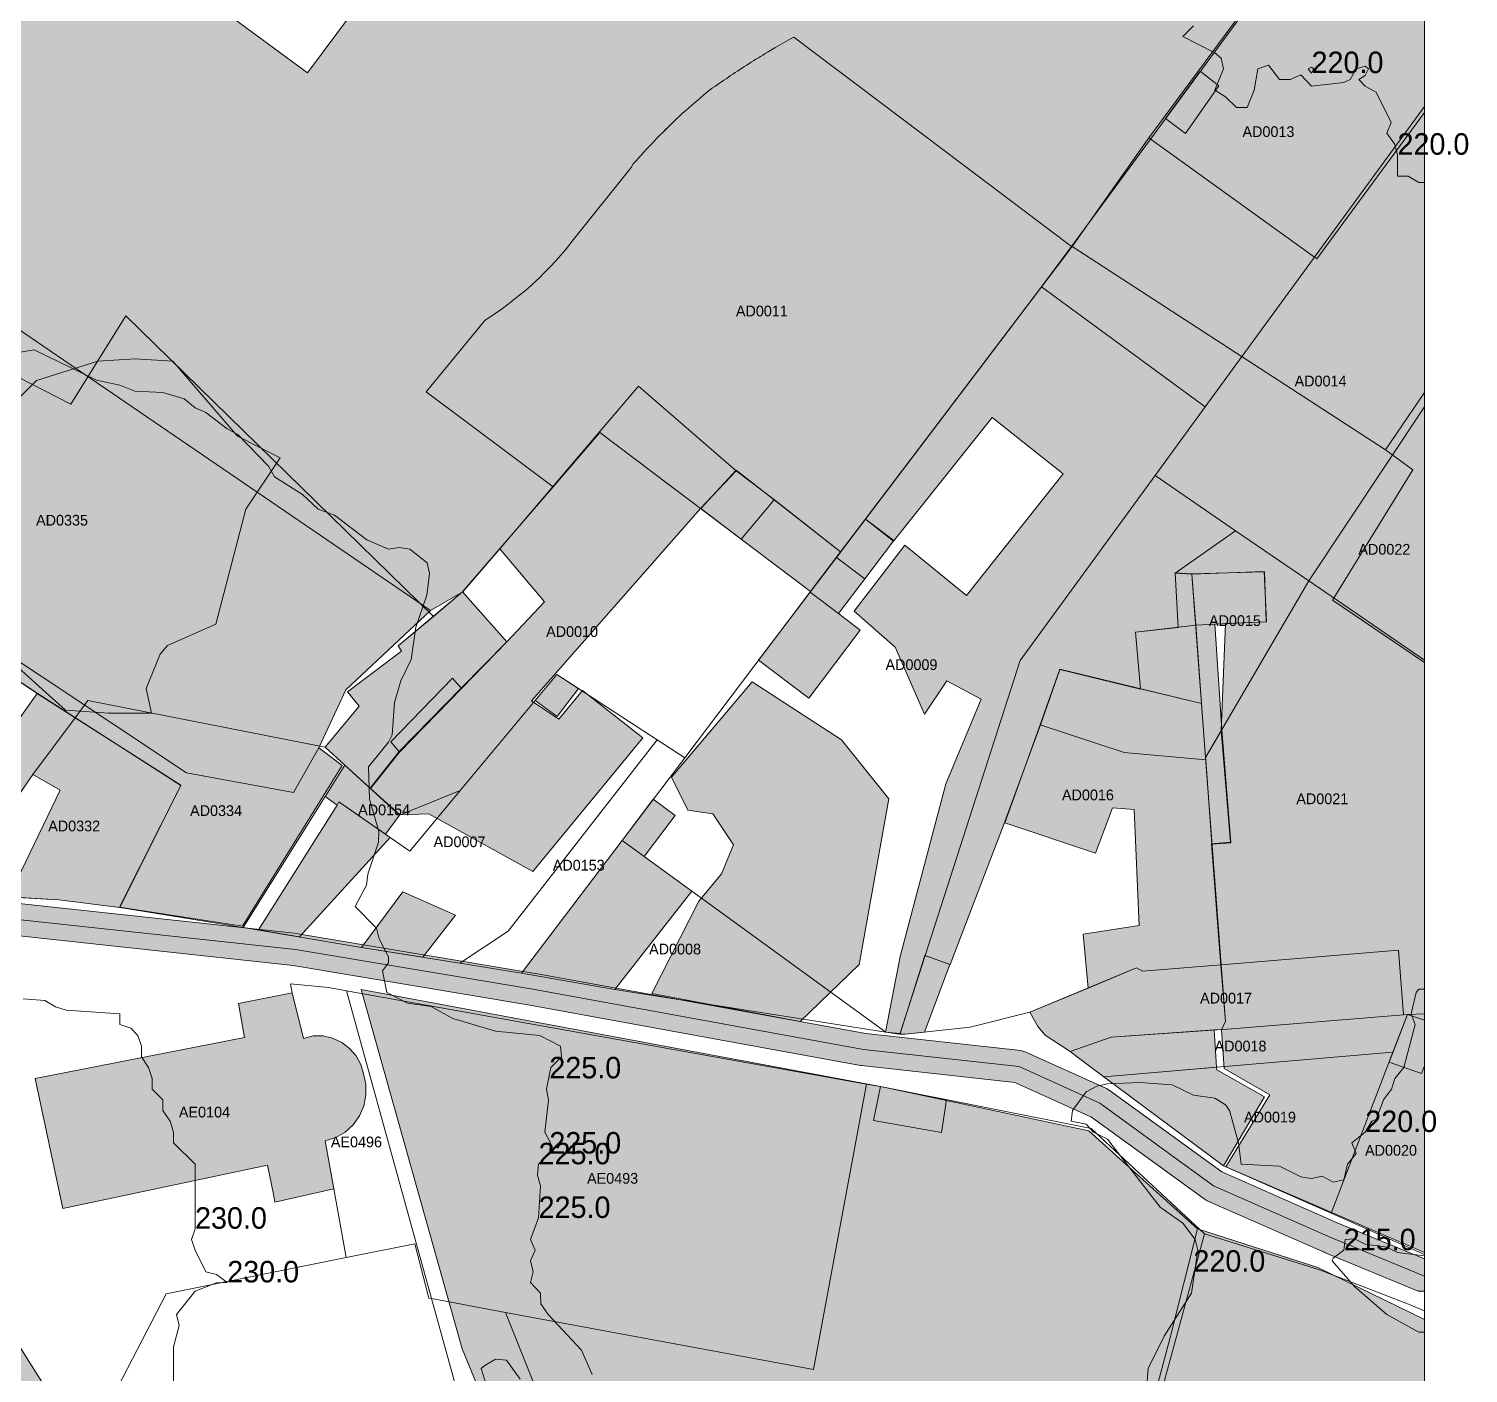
# Model space of a CAD drawing. Header units: metres. Extents: x -2 to 1006, y 0 to 685.
# Drawn here: x 871.6 to 1005.7, y 328 to 453.2 of the extents above; entities that cross this region are included whole.
import ezdxf

# ---------------------------------------------------------------- set-up
doc = ezdxf.new("R2010")
doc.units = ezdxf.units.M
doc.header["$MEASUREMENT"] = 0
for name, color, linetype, lineweight, true_color in [('TPX_BATIMENTS', 7, 'CONTINUOUS', 0, 0x000000), ('TPX_BATIMENTS_POCHAGE', 7, 'CONTINUOUS', 0, 0xf0f0f0), ('TPX_CADASTRES', 7, 'CONTINUOUS', 0, 0x646464), ('TPX_CADASTRES_TEXTE', 7, 'CONTINUOUS', 0, 0x000000), ('TPX_CADRE_PROJET', 7, 'CONTINUOUS', 0, 0x000000), ('TPX_RELIEF_COURBES_NIVEAU', 7, 'CONTINUOUS', 0, 0x969696), ('TPX_RELIEF_COURBES_NIVEAU_TEXTE', 7, 'CONTINUOUS', 0, 0x000000), ('TPX_ROUTES_AXES', 7, 'CONTINUOUS', 0, 0x323232), ('TPX_ROUTES_CONTOURS', 7, 'CONTINUOUS', 0, 0x646464), ('TPX_ROUTES_POCHAGES', 7, 'CONTINUOUS', 0, 0xc8c8c8), ('TPX_VEGETATION_ESPACES_VERTS', 7, 'CONTINUOUS', 0, 0x58ba48), ('TPX_VEGETATION_ESPACES_VERTS_POCHAGES', 7, 'CONTINUOUS', 0, 0x58ba48), ('TPX_VEGETATION_STRATE_ARBORESCENTE', 7, 'CONTINUOUS', 0, 0x008000), ('TPX_VEGETATION_STRATE_ARBORESCENTE_POCHAGES', 7, 'CONTINUOUS', 0, 0x008000)]:
    doc.layers.add(name, color=color, linetype=linetype, lineweight=lineweight, true_color=true_color)

msp = doc.modelspace()

# ---------------------------------------------------------------- hatches: boundary and pattern name
at = {"layer": 'TPX_BATIMENTS_POCHAGE'}
for points in [[(980.72, 449.26), (977.49, 444.87), (979.33, 443.48), (982.43, 447.91), (980.72, 449.26)], [(937.49, 412.13), (934.2, 408.54), (937.97, 405.69), (941.05, 409.37), (937.49, 412.13)], [(941.05, 409.37), (937.97, 405.69), (944.43, 400.82), (947.23, 404.51), (941.05, 409.37)], [(949.56, 407.57), (946.84, 404), (949.47, 402), (952.19, 405.58), (949.56, 407.57)], [(946.84, 404), (944.39, 400.76), (947.02, 398.76), (949.47, 402), (946.84, 404)], [(979.94, 402.45), (978.39, 402.53), (978.67, 397.51), (980.29, 397.69), (979.94, 402.45)], [(986.66, 402.7), (979.94, 402.45), (980.29, 397.69), (982.06, 397.78), (986.89, 397.99), (986.66, 402.7)], [(902.39, 390.13), (899.25, 386.32), (901.06, 384.66), (903.45, 382.48), (906.17, 385.86), (905.34, 386.83), (911.1, 392.74), (911.94, 391.8), (916.14, 396.13), (912.03, 400.8), (906.03, 395.75), (906.33, 395.27), (901.31, 391.48), (902.39, 390.13)], [(944.39, 400.76), (939.58, 394.44), (944.28, 390.89), (949.06, 397.21), (947.02, 398.76), (944.39, 400.76)], [(980.29, 397.69), (974.7, 397.05), (975.14, 391.77), (980.84, 390.39), (980.29, 397.69)], [(982.06, 397.78), (980.29, 397.69), (980.84, 390.39), (981.2, 385.36), (982.71, 387.94), (982.06, 397.78)], [(911.1, 392.74), (905.34, 386.83), (906.17, 385.86), (911.94, 391.8), (911.1, 392.74)], [(920.8, 393.1), (918.78, 390.68), (920.83, 389.18), (922.83, 391.78), (920.8, 393.1)], [(967.63, 393.59), (965.8, 388.41), (973.62, 385.83), (981.22, 385.14), (981.2, 385.36), (980.84, 390.39), (967.63, 393.59)], [(872.41, 391.33), (859.66, 373.43), (864.52, 372.85), (872.01, 383.79), (874.57, 382.31), (869.77, 372.38), (874.44, 372.1), (880.13, 371.41), (885.81, 382.79), (872.41, 391.33)], [(965.8, 388.41), (962.51, 379.28), (970.96, 376.46), (972.56, 380.69), (974.55, 380.52), (975.04, 369.71), (969.82, 368.92), (970.27, 363.9), (974.79, 365.78), (975.35, 365.47), (982.65, 366.06), (981.8, 377.3), (981.22, 385.14), (973.62, 385.83), (965.8, 388.41)], [(982.71, 387.94), (981.2, 385.36), (981.22, 385.14), (981.8, 377.3), (983.56, 377.43), (982.71, 387.94)], [(901.06, 384.66), (899.24, 381.72), (900.35, 380.94), (900.5, 381.25), (904.85, 378.23), (906.17, 380.01), (903.45, 382.48), (901.06, 384.66)], [(900.35, 380.94), (893.03, 369.31), (896.84, 368.66), (905.29, 377.93), (904.85, 378.23), (900.5, 381.25), (900.35, 380.94)], [(929.79, 381.49), (926.89, 377.64), (928.93, 376.14), (931.82, 379.97), (929.79, 381.49)], [(926.89, 377.64), (917.53, 365.29), (926.21, 363.76), (933.38, 372.92), (928.93, 376.14), (926.89, 377.64)], [(906.48, 372.87), (902.61, 367.69), (908.32, 366.77), (911.38, 370.69), (906.48, 372.87)], [(955.1, 366.93), (952.74, 359.62), (953.23, 359.59), (955.05, 359.79), (957.4, 366.1), (955.1, 366.93)], [(970.27, 363.9), (964.86, 361.65), (965.59, 360.31), (966.28, 359.51), (968.61, 357.98), (972.43, 359.34), (982.01, 360), (982.68, 360.04), (983.07, 360.78), (982.65, 366.06), (975.35, 365.47), (974.79, 365.78), (970.27, 363.9)], [(891.74, 359.29), (872.23, 355.47), (874.8, 343.37), (893.86, 347.41), (894.43, 344.71), (894.56, 343.95), (900.05, 345.19), (899.25, 349.67), (900.22, 349.99), (901.09, 350.49), (901.85, 351.17), (902.44, 352.01), (902.85, 352.94), (903.03, 353.94), (903.01, 354.95), (902.82, 355.9), (902.56, 356.77), (902.12, 357.59), (901.51, 358.28), (900.78, 358.84), (899.93, 359.23), (899.03, 359.44), (898.11, 359.44), (897.23, 359.21), (896.18, 363.46), (891.16, 362.47), (891.74, 359.29)], [(1000.01, 361.43), (998.31, 357), (1001.32, 355.94), (1001.58, 356.65), (1001.58, 360.9), (1000.01, 361.43)], [(972.43, 359.34), (968.61, 357.98), (970.29, 356.71), (971.73, 355.64), (982.22, 356.53), (982.01, 360), (972.43, 359.34)], [(982.22, 356.53), (971.73, 355.64), (982.89, 347.35), (986.71, 353.76), (982.25, 356.29), (982.22, 356.53)], [(950.95, 354.73), (950.3, 351.58), (956.62, 350.46), (957.1, 353.5), (950.95, 354.73)]]:
    msp.add_hatch(color=256, dxfattribs=at).paths.add_polyline_path(points)
at = {"layer": 'TPX_ROUTES_POCHAGES'}
h = msp.add_hatch(color=256, dxfattribs=at)
h.paths.add_polyline_path([(0, 60.62), (0, 57.47), (0.73, 57.56), (1.29, 57.87), (1.42, 57.95), (19.29, 70.62), (27.84, 75.9), (28.01, 76.01), (30.21, 77.81), (30.54, 78.2), (31.44, 79.67), (36.15, 79.13), (44.72, 73.73), (62.83, 60.69), (70.79, 53.93), (71.88, 53.58), (71.93, 53.61), (101.8, 27.92), (101.84, 27.89), (121.54, 12.49), (121.69, 12.39), (125.52, 10.38), (110.66, 1.28), (109.98, 0.35), (110.04, 0), (114.31, 0), (128.63, 8.77), (138.01, 4.08), (138.1, 4.04), (145.2, 1.34), (145.31, 1.31), (150.34, 0), (155.26, 0), (155.19, 0.51), (154.58, 0.97), (145.86, 3.23), (138.86, 5.89), (130.49, 10.08), (137.43, 15.06), (137.92, 15.65), (154.02, 50.45), (154.14, 50.89), (159.83, 95.68), (167.7, 123.47), (167.72, 123.56), (184.22, 200.66), (184.23, 200.7), (191.02, 236.84), (192.5, 242.28), (192.56, 242.63), (192.76, 249.53), (192.75, 249.7), (191.56, 263.95), (191.46, 273.28), (201.09, 307.64), (212.25, 341.3), (227.09, 370.5), (239.26, 394.83), (245.52, 404.56), (245.61, 404.72), (249.11, 411.92), (249.23, 412.27), (250.91, 420.41), (253.28, 428.5), (258.96, 443.86), (258.99, 443.94), (263.69, 459.44), (263.72, 459.56), (269.31, 485.69), (275.23, 504.24), (278.15, 508.95), (284.74, 515.84), (284.94, 516.1), (301.83, 544.29), (313.32, 562.37), (313.41, 562.53), (320.81, 578.13), (320.9, 578.36), (322.18, 582.84), (330.34, 581.12), (330.67, 581.08), (339.77, 580.7), (344.69, 577.15), (345.1, 576.93), (351.2, 574.43), (351.37, 574.36), (360.47, 571.56), (360.67, 571.51), (394.72, 564.74), (413.16, 558.07), (437.35, 542.38), (456.94, 525.27), (457.03, 525.19), (484.53, 503.89), (484.7, 503.77), (490.56, 500.15), (486.02, 493.23), (478.67, 483.59), (469.4, 471.63), (453.32, 452.25), (430.82, 425.26), (430.37, 423.79), (431.08, 422.44), (432.54, 421.98), (433.89, 422.7), (456.39, 449.7), (472.5, 469.1), (472.54, 469.15), (481.84, 481.15), (489.25, 490.86), (489.33, 490.98), (493.95, 498.03), (496.15, 496.63), (489.41, 487.89), (476.65, 473.54), (476.6, 473.49), (460.2, 453.49), (460.19, 453.46), (440.79, 429.06), (440.42, 427.78), (441.07, 426.61), (442.36, 426.24), (443.53, 426.89), (462.92, 451.28), (479.29, 471.24), (492.06, 485.61), (492.14, 485.71), (499.12, 494.75), (524.19, 478.98), (524.27, 478.94), (550.77, 463.84), (550.91, 463.76), (576.25, 451.98), (568.44, 438.56), (568.41, 438.49), (553.01, 409.29), (552.92, 409.1), (551.59, 405.57), (536.09, 381.73), (535.85, 380.41), (535.97, 380.23), (525.8, 365.34), (524.98, 364.61), (518.25, 358.38), (491.94, 342.33), (491.89, 342.3), (458.51, 319.42), (437.64, 306.73), (437.5, 306.63), (428.6, 298.93), (428.41, 298.71), (427.76, 297.69), (426.83, 298.63), (423.63, 301.92), (423.29, 302.18), (420.79, 303.58), (420.13, 303.77), (416.13, 303.97), (415.88, 303.96), (411.78, 303.46), (411.73, 303.46), (401.73, 301.96), (392.03, 300.46), (391.99, 300.45), (381.94, 298.66), (377.86, 298.19), (371.2, 299.02), (361.2, 305.82), (360.08, 306.05), (359.12, 305.42), (358.88, 304.29), (359.51, 303.34), (369.81, 296.34), (370.47, 296.09), (377.67, 295.19), (378.03, 295.19), (382.33, 295.69), (382.42, 295.7), (392.5, 297.5), (402.18, 298.99), (412.16, 300.49), (416.11, 300.97), (419.63, 300.8), (421.63, 299.67), (424.68, 296.53), (426.34, 294.88), (425.61, 292.69), (425.62, 292.5), (425.56, 292.33), (425.76, 288.13), (425.81, 287.86), (433.01, 266.46), (433.03, 266.41), (441.3, 245.68), (462.38, 149.56), (462.39, 149.5), (465.98, 136.76), (470.97, 105.82), (470.98, 105.75), (475.97, 83.93), (476.36, 78.84), (476.36, 71.39), (475.36, 18.71), (474.86, 6.38), (473.82, 0.16), (473.86, 0), (475.82, 0), (476.84, 6.11), (476.86, 6.24), (477.36, 18.64), (477.36, 18.66), (478.36, 71.36), (478.36, 78.88), (478.35, 78.95), (477.95, 84.15), (477.93, 84.3), (472.94, 106.17), (467.94, 137.13), (467.92, 137.25), (464.33, 150.02), (443.23, 246.19), (443.19, 246.35), (434.9, 267.12), (427.75, 288.36), (427.56, 292.24), (428.3, 294.44), (428.72, 294.62), (429.16, 295.68), (429.03, 295.97), (430.02, 297.51), (438.75, 305.06), (459.58, 317.72), (459.62, 317.75), (493, 340.64), (519.38, 356.72), (519.54, 356.84), (526.33, 363.14), (527.22, 363.93), (527.38, 364.11), (537.63, 379.12), (537.92, 379.06), (539.02, 379.82), (554.62, 403.82), (554.79, 404.16), (556.16, 407.76), (571.49, 436.83), (579.53, 450.66), (616.43, 438.88), (627.62, 435.11), (663.83, 418.75), (695.43, 404.36), (695.51, 404.32), (741.89, 385.6), (739.47, 381.5), (733.9, 372.94), (719.23, 351.2), (712.06, 341.76), (709.18, 339.14), (707.33, 338.88), (704.35, 340.29), (699.78, 343.59), (698.48, 343.9), (697.34, 343.2), (697.03, 341.9), (697.73, 340.76), (702.43, 337.36), (702.71, 337.19), (706.31, 335.49), (707.3, 335.34), (710.2, 335.74), (711.14, 336.18), (714.54, 339.28), (714.75, 339.52), (722.05, 349.12), (722.11, 349.2), (736.81, 371), (742.42, 379.62), (742.46, 379.69), (745.17, 384.27), (758.02, 379.02), (807.82, 359.32), (807.93, 359.28), (825.39, 353.49), (823.44, 349.21), (823.36, 349.02), (818.72, 335.3), (812.48, 324.28), (800.34, 308.28), (796.22, 304.07), (790.93, 299.96), (767.84, 282.24), (725.03, 257.6), (718.81, 255.47), (717.93, 254.86), (717.48, 253.89), (714.18, 233.09), (714.54, 231.6), (715.84, 230.8), (717.33, 231.16), (718.13, 232.46), (721.24, 252.08), (726.51, 253.88), (726.85, 254.04), (769.95, 278.84), (770.04, 278.95), (770.17, 278.99), (791.69, 295.5), (795.91, 287.46), (795.93, 287.41), (803.93, 273.31), (804.03, 273.16), (815.43, 257.06), (816.56, 256.35), (817.87, 256.65), (818.58, 257.78), (818.29, 259.09), (806.94, 275.12), (798.99, 289.11), (794.5, 297.67), (798.78, 301), (798.99, 301.18), (803.29, 305.58), (803.45, 305.77), (815.75, 321.97), (815.9, 322.19), (822.3, 333.49), (822.45, 333.84), (827.12, 347.64), (829.61, 353.1), (845.76, 352.1), (849.1, 350.54), (849.53, 349.08), (851.89, 347.8), (852.73, 348.04), (856.64, 344.26), (863, 335.36), (875.96, 314.81), (874.62, 314.38), (868.8, 313.35), (855.34, 312.17), (847.13, 311.87), (846.15, 311.7), (842.55, 310.5), (842.4, 310.44), (832.8, 306.74), (830.86, 304.89), (830.79, 302.22), (832.64, 300.28), (835.32, 300.21), (844.84, 303.88), (847.89, 304.9), (855.68, 305.18), (855.86, 305.19), (869.56, 306.39), (869.87, 306.43), (876.07, 307.53), (876.52, 307.64), (879.36, 308.54), (895.37, 269), (904.5, 239.93), (906.96, 222.68), (908.06, 201.07), (908.06, 201.02), (912.16, 148.66), (912.75, 132.5), (909.2, 110.48), (894.42, 50.96), (894.36, 50.55), (893.86, 37.85), (893.86, 37.67), (894.16, 32.17), (894.29, 31.57), (896.79, 24.97), (896.98, 24.59), (900.28, 19.49), (900.33, 19.42), (903.03, 15.62), (903.35, 15.27), (907.15, 11.97), (907.61, 11.66), (910.81, 10.16), (911.44, 9.99), (913.43, 9.77), (910.78, 7.02), (910.6, 6.79), (906.81, 0.92), (906.78, 0.87), (906.58, 0), (909.79, 0), (913.04, 5.04), (917.21, 9.37), (922.48, 9.18), (922.54, 9.18), (951.36, 8.88), (954.17, 8.62), (953.52, 6.89), (950.44, 0.92), (950.36, 0), (954.46, 0), (957.13, 5.16), (957.14, 5.28), (957.23, 5.38), (958.29, 8.22), (962.34, 7.79), (973.31, 6.59), (988.79, 4.49), (1000.01, 3.09), (1000.41, 3.08), (1001.58, 3.17), (1001.58, 7.12), (1001.42, 7.17), (1000.3, 7.09), (989.32, 8.46), (973.83, 10.56), (973.77, 10.56), (962.77, 11.76), (959.78, 12.08), (961.2, 15.71), (983.29, 65.77), (983.3, 65.81), (1001.58, 109.57), (1001.58, 116.5), (1000.87, 116.52), (999.75, 115.47), (999.11, 114.05), (996.18, 107.03), (995.47, 107.77), (964.47, 121.57), (963.11, 121.6), (962.14, 120.65), (956.84, 107.95), (956.82, 106.65), (957.71, 105.69), (989.38, 90.74), (980.19, 68.73), (953.94, 79.76), (952.84, 79.78), (952.02, 79.05), (936.84, 48.69), (930.15, 37.32), (916.51, 13.45), (912.21, 13.93), (909.56, 15.17), (906.15, 18.13), (903.61, 21.7), (900.45, 26.58), (898.14, 32.69), (897.86, 37.79), (898.35, 50.19), (913.1, 109.59), (913.13, 109.76), (916.73, 132.06), (916.76, 132.45), (916.16, 148.85), (916.15, 148.93), (912.05, 201.3), (910.95, 222.98), (910.94, 223.16), (908.44, 240.66), (908.37, 240.97), (899.17, 270.27), (899.11, 270.43), (882.91, 310.43), (882.82, 310.64), (882.97, 310.77), (883.19, 313.44), (881.46, 315.48), (880.19, 315.59), (866.35, 337.54), (866.28, 337.64), (859.78, 346.74), (859.55, 347.01), (855.66, 350.77), (855.74, 350.91), (857.7, 369.44), (868.74, 368.98), (896.25, 365.99), (918.3, 362.3), (949.09, 356.7), (949.19, 356.68), (963.46, 355.11), (970.6, 351.87), (981.08, 344.26), (981.35, 344.1), (992.25, 339.3), (992.28, 339.29), (1001, 335.67), (1001.58, 335.67), (1001.58, 338.68), (993.45, 342.05), (982.71, 346.78), (972.24, 354.39), (971.98, 354.54), (964.48, 357.94), (964.02, 358.07), (949.57, 359.66), (918.83, 365.25), (918.8, 365.26), (896.7, 368.96), (896.62, 368.97), (869.02, 371.97), (868.92, 371.97), (857.32, 372.45), (857.08, 373.28), (854.73, 374.56), (852.16, 373.8), (852, 373.51), (843.34, 376.59), (834.41, 384.54), (824.52, 395.42), (819.46, 406.21), (815.03, 421.17), (814.08, 429.97), (816.46, 439.32), (846.45, 494.02), (864.34, 523.19), (864.38, 523.26), (871.45, 536.31), (884.77, 556.69), (888.36, 561.1), (892.49, 562.59), (892.6, 562.53), (892.87, 562.62), (903.38, 558.39), (918.96, 551.7), (949.35, 538.2), (949.45, 538.16), (982.45, 526.26), (982.51, 526.24), (994.41, 522.54), (994.71, 522.48), (1001.43, 521.83), (1001.58, 521.88), (1001.58, 524.83), (995.15, 525.45), (983.43, 529.1), (950.52, 540.97), (920.17, 554.45), (904.55, 561.15), (904.52, 561.17), (894.59, 565.15), (897.1, 593.12), (897.11, 593.24), (898.76, 682.95), (898.75, 682.98), (895.26, 682.98), (893.61, 593.37), (891.09, 565.27), (886.95, 563.79), (886.29, 563.32), (882.39, 558.52), (882.3, 558.4), (868.9, 537.9), (868.84, 537.79), (863.46, 527.87), (862.25, 535.73), (862.23, 535.81), (858.53, 551.31), (858.49, 551.43), (851.19, 570.83), (851.18, 570.87), (841.3, 594.13), (830.42, 627.96), (823.23, 654.2), (820.65, 668.41), (819.44, 682.98), (817.47, 682.98), (817.44, 682.9), (818.66, 668.19), (818.67, 668.1), (821.27, 653.8), (821.29, 653.71), (828.49, 627.41), (828.5, 627.37), (839.4, 593.47), (839.44, 593.38), (849.33, 570.1), (856.6, 550.78), (860.27, 535.38), (861.89, 524.97), (861.76, 524.73), (843.88, 495.56), (843.84, 495.5), (813.74, 440.6), (813.6, 440.25), (811.1, 430.45), (811.14, 430.18), (811.07, 429.91), (812.07, 420.71), (812.12, 420.45), (816.62, 405.25), (816.7, 405.04), (821.9, 393.94), (822.15, 393.57), (832.25, 382.47), (832.36, 382.36), (841.56, 374.16), (842.05, 373.86), (850.8, 370.75), (849.13, 354.94), (847.1, 355.89), (846.38, 356.07), (828.48, 357.17), (828.36, 357.18), (826.98, 357.18), (809.24, 363.06), (759.5, 382.73), (745.31, 388.53), (697.05, 408.01), (665.49, 422.4), (629.18, 438.8), (628.99, 438.87), (617.69, 442.67), (617.67, 442.68), (579.59, 454.84), (552.68, 467.35), (526.28, 482.39), (499.93, 498.97), (494.41, 502.48), (486.9, 507.12), (459.53, 528.32), (439.87, 545.48), (439.65, 545.65), (415.15, 561.55), (414.74, 561.76), (395.94, 568.56), (395.65, 568.64), (361.55, 575.42), (352.63, 578.16), (346.84, 580.54), (341.93, 584.08), (338.14, 589.86), (337.31, 593.79), (336.36, 598.29), (336.36, 631.28), (336.33, 631.58), (334.83, 641.48), (334.72, 641.91), (326.52, 662.81), (326.47, 662.92), (317.19, 682.98), (313.14, 682.98), (313.17, 682.14), (322.82, 661.29), (330.91, 640.65), (332.36, 631.13), (332.36, 598.08), (332.4, 597.66), (333.4, 592.96), (334.3, 588.67), (334.58, 587.98), (336.65, 584.83), (331.01, 585.07), (321.87, 586.99), (291.28, 600.3), (268.75, 610.86), (234, 629.44), (233.82, 629.53), (216.82, 636.53), (216.56, 636.61), (191.16, 643.21), (191.06, 643.23), (180.58, 645.41), (146.08, 656.91), (132.77, 664.64), (127.5, 668.67), (121.81, 674.65), (121.61, 674.84), (116.61, 678.84), (116.38, 678.99), (109.67, 682.98), (101.68, 682.98), (101.78, 682.03), (102.97, 681.06), (107.15, 679.83), (114.22, 675.63), (119, 671.8), (124.71, 665.8), (124.94, 665.59), (130.44, 661.39), (130.65, 661.25), (144.25, 653.35), (144.62, 653.18), (179.42, 641.58), (179.65, 641.52), (190.2, 639.33), (215.42, 632.77), (232.2, 625.86), (266.91, 607.31), (267.01, 607.26), (289.61, 596.66), (289.66, 596.64), (319.32, 583.74), (318.05, 579.31), (310.74, 563.9), (299.29, 545.88), (299.27, 545.85), (282.46, 517.79), (275.87, 510.91), (275.68, 510.67), (272.58, 505.67), (272.43, 505.33), (266.43, 486.53), (266.39, 486.39), (260.8, 460.25), (256.13, 444.85), (250.45, 429.5), (250.42, 429.4), (248.02, 421.2), (247.99, 421.08), (246.33, 413.06), (242.95, 406.11), (236.7, 396.39), (236.62, 396.25), (224.42, 371.85), (209.52, 342.56), (209.43, 342.35), (198.23, 308.55), (198.21, 308.48), (188.51, 273.88), (188.46, 273.46), (188.56, 263.86), (188.56, 263.75), (189.76, 249.53), (189.56, 242.9), (188.11, 237.57), (188.05, 237.27), (186.87, 236.36), (172.71, 231.11), (172.52, 231.02), (163.52, 225.32), (163.44, 225.26), (153.4, 217.37), (149.93, 217.28), (147.76, 218.62), (145.16, 222.34), (131, 263.1), (130.99, 263.15), (126.79, 273.65), (126.7, 273.81), (124.83, 276.81), (124.85, 277.17), (124.49, 278.26), (124.01, 278.5), (121.11, 287.48), (120.92, 287.82), (111.03, 299.41), (98.25, 315.89), (90.62, 325.6), (82.31, 343.79), (76.15, 374.53), (71.58, 412.88), (79.82, 421.22), (80.14, 421.7), (86.62, 437.16), (100.31, 465.42), (100.39, 465.63), (106.78, 486.2), (121.37, 527.58), (123.97, 535.28), (142.07, 585.87), (149.67, 606.76), (149.74, 607.47), (148.74, 615.27), (148.6, 615.75), (143.99, 624.86), (145.15, 636.93), (145.09, 637.51), (143.87, 641.56), (143.89, 641.57), (143.92, 643.1), (142.86, 644.21), (129.85, 649.92), (117.12, 659), (117.08, 659.03), (107.78, 665.33), (107.25, 665.59), (86.3, 672.07), (78.87, 674.82), (77.29, 677.22), (77.54, 681.52), (77.81, 682.4), (77.75, 682.98), (73.8, 682.98), (73.64, 682.45), (73.56, 681.99), (73.26, 676.79), (73.47, 676.2), (73.59, 675.58), (75.89, 672.08), (76.86, 671.3), (84.96, 668.3), (85.07, 668.27), (105.78, 661.85), (114.82, 655.73), (127.7, 646.55), (128.05, 646.34), (141.01, 640.65), (142.14, 636.93), (140.96, 624.72), (141.12, 623.9), (145.8, 614.63), (146.72, 607.45), (139.24, 586.88), (121.14, 536.28), (118.54, 528.57), (103.94, 487.17), (103.92, 487.12), (97.56, 466.63), (83.91, 438.43), (83.87, 438.36), (77.49, 423.12), (69.64, 415.19), (54.89, 419.89), (40.71, 429.31), (40.24, 429.47), (19.94, 431.07), (19.51, 431.01), (0.71, 424.11), (0, 423.85), (0, 421.87), (0.34, 421.85), (1.4, 422.24), (20, 429.06), (39.82, 427.5), (53.9, 418.14), (54.15, 418.02), (69.23, 413.22), (69.4, 412.81), (69.59, 412.73), (74.16, 374.26), (74.18, 374.18), (80.38, 343.28), (80.45, 343.06), (88.6, 325.21), (84.17, 319.49), (84.06, 319.32), (81.06, 313.22), (80.96, 312.77), (81.06, 302.47), (81.06, 302.43), (82.96, 262.74), (83.36, 239.77), (83.16, 209.28), (83.16, 209.24), (84.26, 177.6), (82.66, 156.87), (81.86, 149.79), (81.86, 149.66), (82.86, 87.31), (81.78, 75.77), (71.71, 57.09), (64.73, 63.02), (64.63, 63.09), (46.43, 76.19), (46.36, 76.25), (37.46, 81.85), (36.83, 82.07), (32.18, 82.61), (32.95, 121.63), (35.13, 134.12), (35.15, 134.26), (37.75, 169.06), (37.75, 169.26), (36.05, 198.16), (36.03, 198.37), (30.57, 225.93), (32.95, 245.7), (32.64, 246.8), (31.64, 247.37), (30.53, 247.06), (29.97, 246.05), (27.66, 226.83), (21.05, 223.3), (20.96, 223.25), (5.56, 213.65), (5.42, 213.55), (0, 209.21), (0, 205.84), (0.94, 206.11), (7.23, 211.15), (22.51, 220.68), (27.98, 223.6), (33.07, 197.89), (34.75, 169.19), (32.17, 134.56), (29.98, 122.03), (29.96, 121.81), (29.23, 85.15), (22.48, 92.77), (22.1, 93.08), (10.6, 99.58), (9.84, 99.78), (0, 99.63), (0, 96.64), (0.02, 96.63), (9.47, 96.77), (20.4, 90.59), (28.8, 81.11), (28.11, 79.97), (26.18, 78.4), (17.67, 73.15), (17.59, 73.1), (0, 60.62)])
h.paths.add_polyline_path([(73.11, 55.48), (83.64, 75), (83.75, 75.38), (84.85, 87.18), (84.86, 87.29), (83.86, 149.63), (84.65, 156.66), (84.65, 156.7), (86.25, 177.5), (86.26, 177.61), (85.16, 209.29), (85.36, 239.77), (85.36, 239.79), (84.96, 262.79), (84.96, 262.82), (83.06, 302.5), (82.96, 312.55), (85.81, 318.34), (89.76, 323.45), (96.67, 314.66), (109.47, 298.16), (109.5, 298.13), (119.27, 286.68), (122.11, 277.88), (121.86, 277.38), (119.07, 236.67), (115.48, 218.36), (115.47, 218.3), (110.48, 185.64), (108.49, 175.77), (108.48, 175.22), (111.98, 155.02), (112.08, 154.67), (120.88, 134.57), (120.92, 134.5), (129.92, 116.8), (130.04, 116.6), (143.74, 97.5), (144.1, 97.14), (150, 93.04), (151.19, 92.81), (156.6, 94.04), (151.2, 51.49), (135.36, 17.26), (127.48, 11.61), (122.7, 14.12), (103.09, 29.45), (73.23, 55.13), (73.25, 55.2), (73.11, 55.48)], flags=16)
h.paths.add_polyline_path([(111.48, 175.45), (113.43, 185.08), (113.44, 185.15), (118.43, 217.82), (122.03, 236.19), (122.05, 236.37), (124.6, 273.41), (124.96, 272.82), (129.12, 262.43), (143.31, 221.55), (143.44, 221.3), (146.24, 217.3), (146.53, 217.02), (149.13, 215.42), (149.68, 215.28), (153.78, 215.38), (154.38, 215.59), (164.64, 223.66), (173.5, 229.27), (187.52, 234.47), (181.29, 201.27), (164.8, 124.24), (157.16, 97.24), (151.17, 95.88), (146.03, 99.46), (132.54, 118.26), (123.61, 135.82), (114.9, 155.71), (111.48, 175.45)], flags=16)
h.paths.add_polyline_path([(919.87, 13.27), (932.75, 35.82), (939.45, 47.22), (939.5, 47.3), (954.07, 76.45), (979.01, 65.98), (957.53, 17.28), (957.5, 17.21), (955.64, 12.5), (951.64, 12.87), (951.56, 12.84), (951.48, 12.88), (922.6, 13.18), (919.87, 13.27)], flags=16)
h.paths.add_polyline_path([(960.72, 108.14), (964.68, 117.65), (994.05, 104.58), (995.15, 104.55), (990.73, 93.98), (960.72, 108.14)], flags=16)
at = {"layer": 'TPX_VEGETATION_ESPACES_VERTS_POCHAGES'}
for points in [[(815.1, 434.13), (814.7, 431.12), (815.73, 430.48), (818.27, 417.84), (822.18, 403.15), (828.5, 413.91), (832, 412.36), (837.66, 409.38), (840.65, 407.45), (834.84, 396.54), (832.28, 391.88), (836.4, 385.53), (849.4, 406.71), (860.91, 398.98), (872.42, 391.36), (885.8, 382.77), (880.09, 371.42), (891.53, 369.66), (900.83, 384.61), (898.65, 386.28), (901.17, 391.66), (909.06, 399.06), (912.06, 400.8), (915.51, 404.79), (928.42, 419.95), (937.5, 412.07), (941.06, 409.37), (947.22, 404.52), (949.56, 407.57), (968.79, 432.96), (975.93, 443.05), (989.61, 461.55), (1001.58, 478.09), (1001.58, 500.84), (987.67, 509.61), (994.24, 520.18), (953.4, 533.97), (944.1, 538), (941.85, 533.86), (937.86, 535.47), (933.06, 525.15), (931.2, 515.76), (907.93, 466.48), (907.14, 461.96), (897.59, 449.13), (877.91, 463.61), (884.78, 473.3), (890.4, 477.86), (900.94, 505.62), (889.68, 520.62), (902.17, 538.43), (909.04, 553.58), (899.58, 557.52), (891.38, 558.93), (887.43, 557.25), (882.75, 552.9), (820.31, 443.8), (815.1, 434.13)], [(825.21, 441.03), (817.28, 426.5), (819.24, 417.82), (827.07, 424.01), (844.15, 414.14), (861.55, 408.78), (859.32, 401.89), (886.32, 383.94), (896.3, 382.1), (898.65, 386.28), (901.17, 391.66), (909.06, 399.06), (839.46, 446.54), (849.93, 466.18), (850.73, 476.27), (853.76, 485.15), (857.42, 493.63), (851.72, 496.82), (820.84, 443.84), (825.21, 441.03)], [(989.61, 461.55), (975.93, 443.05), (991.57, 431.8), (1001.58, 445.43), (1001.58, 454.05), (989.61, 461.55)], [(975.93, 443.05), (968.79, 432.96), (997.97, 414), (1001.58, 419.36), (1001.58, 445.43), (991.57, 431.8), (975.93, 443.05)], [(953.2, 405.14), (948.48, 399), (952.32, 395.63), (955.03, 389.41), (957.11, 392.51), (960.32, 390.81), (957.04, 382.9), (952.79, 366.83), (951.42, 359.8), (952.76, 359.66), (955.08, 366.93), (957.42, 366.1), (962.47, 379.21), (965.83, 388.4), (967.65, 393.55), (975.14, 391.72), (974.7, 397.05), (978.66, 397.46), (978.38, 402.57), (979.94, 402.46), (986.69, 402.65), (986.86, 397.99), (983.06, 397.84), (982.67, 387.89), (983.54, 377.48), (981.75, 377.32), (982.64, 366.01), (983.07, 360.8), (982.7, 360.02), (982.93, 356.41), (987.18, 353.95), (983.09, 347.25), (1001.58, 339.27), (1001.58, 394.22), (993.02, 400), (1000.52, 412.16), (997.97, 414), (968.79, 432.96), (949.56, 407.57), (952.16, 405.52), (961.33, 417.02), (967.95, 411.79), (958.95, 400.45), (953.2, 405.14)], [(906.14, 385.91), (903.43, 382.52), (906.2, 380.02), (908.88, 380.12), (918.58, 374.75), (928.81, 387.19), (923.21, 391.61), (920.98, 388.92), (918.44, 390.65), (934.17, 408.55), (937.5, 412.07), (928.42, 419.95), (915.51, 404.79), (919.67, 399.85), (916.15, 396.13), (911.9, 391.82), (906.14, 385.91)], [(1000.52, 412.16), (993.02, 400), (1001.58, 394.22), (1001.58, 419.36), (997.97, 414), (1000.52, 412.16)], [(934.04, 371.98), (929.66, 363.38), (943.46, 360.79), (948.96, 366.1), (951.73, 381.52), (947.31, 387), (938.98, 392.42), (931.49, 383.54), (933.02, 380.46), (935.32, 380.11), (937.25, 377.24), (936.15, 374.52), (934.04, 371.98)], [(950.93, 354.73), (902.59, 363.77), (912, 330.3), (932.28, 281.01), (966.64, 284.49), (967.99, 291.65), (969.55, 299.25), (973.27, 313.93), (977.88, 331.24), (980.47, 341.47), (970.33, 350.61), (957.09, 353.43), (950.93, 354.73)], [(924.6, 279.29), (900.7, 269.28), (906.71, 252.59), (917.2, 256.16), (935.39, 258.97), (936.64, 250.08), (935.14, 240.82), (934.45, 236.54), (931.32, 236.68), (930.24, 229.8), (936.16, 227.76), (939.93, 226.6), (940.67, 230.56), (943.19, 229.59), (944.94, 235.22), (949.58, 232.84), (940.95, 209.62), (931.93, 212.52), (920.21, 215.36), (918.98, 212.74), (915.26, 211.4), (915.16, 206.63), (938.05, 199.79), (922.97, 159.21), (918.72, 160.88), (919.13, 154.04), (936.07, 146.1), (940.14, 151.74), (928.45, 156.01), (933.92, 171.27), (945.07, 166.35), (946.06, 168.87), (953.49, 166.44), (948.49, 149.71), (952.13, 145.33), (960.19, 142.37), (962.12, 142.57), (957.8, 148.69), (958.05, 152.02), (964.89, 164.51), (976.02, 187.18), (966.38, 211.71), (977.85, 233.34), (983.36, 233.46), (986.6, 231.61), (990.62, 224.28), (994.91, 234.3), (994.76, 237.57), (993.05, 242.55), (991.11, 245.62), (988.51, 240.8), (977.15, 246.54), (982.48, 258.91), (993.22, 253.35), (994.21, 255.44), (996.96, 253.65), (995.81, 249.67), (997.96, 246.4), (1001.25, 230.3), (982.92, 190.26), (972.73, 169.25), (963.96, 150.45), (1001.28, 132.02), (1001.58, 132.65), (1001.58, 149.17), (983.75, 156.19), (980.23, 148.91), (968.66, 154.24), (975.05, 168.23), (976.77, 167.47), (984.03, 182.4), (993.07, 178.66), (995.07, 182.23), (999.91, 180.07), (998.74, 176.72), (1000.9, 173.14), (1001.58, 172.86), (1001.58, 185.19), (998.7, 189.16), (994.53, 187.4), (986.75, 191.17), (997.04, 214.02), (1001.58, 211.87), (1001.58, 272.35), (991.57, 278.1), (995.6, 285.35), (993.92, 286.55), (994.58, 287.72), (997.67, 293.06), (1000.72, 298.33), (997.54, 300.53), (1001.02, 306.11), (1001.58, 307.01), (1001.58, 333.04), (991.65, 337.88), (980.47, 341.47), (977.88, 331.24), (973.27, 313.93), (969.55, 299.25), (967.99, 291.65), (966.64, 284.49), (932.28, 281.01), (924.6, 279.29)]]:
    msp.add_hatch(color=256, dxfattribs=at).paths.add_polyline_path(points)
at = {"layer": 'TPX_VEGETATION_STRATE_ARBORESCENTE_POCHAGES'}
msp.add_hatch(color=256, dxfattribs=at).paths.add_polyline_path([(862.36, 405.48), (859.06, 401.98), (860.36, 399.48), (863.06, 396.78), (870.06, 394.28), (875.06, 389.78), (879.06, 389.48), (883.06, 389.48), (882.56, 391.78), (883.86, 394.98), (884.56, 395.78), (889.06, 397.78), (891.86, 408.48), (895.06, 413.28), (891.06, 415.28), (885.06, 422.28), (881.56, 422.48), (878.06, 422.28), (872.36, 420.48), (869.36, 417.48), (867.36, 408.98), (866.86, 407.98), (862.36, 405.48)])

# ---------------------------------------------------------------- linework, layer by layer
at = {"layer": 'TPX_BATIMENTS', "elevation": 0.04}
for points in [[(980.72, 449.26), (977.49, 444.87), (979.33, 443.48), (982.43, 447.91)], [(937.49, 412.13), (934.2, 408.54), (937.97, 405.69), (941.05, 409.37)], [(941.05, 409.37), (937.97, 405.69), (944.43, 400.82), (947.23, 404.51)], [(949.56, 407.57), (946.84, 404), (949.47, 402), (952.19, 405.58)], [(946.84, 404), (944.39, 400.76), (947.02, 398.76), (949.47, 402)], [(979.94, 402.45), (978.39, 402.53), (978.67, 397.51), (980.29, 397.69)], [(986.66, 402.7), (979.94, 402.45), (980.29, 397.69), (982.06, 397.78), (986.89, 397.99)], [(902.39, 390.13), (899.25, 386.32), (901.06, 384.66), (903.45, 382.48), (906.17, 385.86), (905.34, 386.83), (911.1, 392.74), (911.94, 391.8), (916.14, 396.13), (912.03, 400.8), (906.03, 395.75), (906.33, 395.27), (901.31, 391.48)], [(944.39, 400.76), (939.58, 394.44), (944.28, 390.89), (949.06, 397.21), (947.02, 398.76)], [(980.29, 397.69), (974.7, 397.05), (975.14, 391.77), (980.84, 390.39)], [(982.06, 397.78), (980.29, 397.69), (980.84, 390.39), (981.2, 385.36), (982.71, 387.94)], [(911.1, 392.74), (905.34, 386.83), (906.17, 385.86), (911.94, 391.8)], [(920.8, 393.1), (918.78, 390.68), (920.83, 389.18), (922.83, 391.78)], [(967.63, 393.59), (965.8, 388.41), (973.62, 385.83), (981.22, 385.14), (981.2, 385.36), (980.84, 390.39)], [(872.41, 391.33), (859.66, 373.43), (864.52, 372.85), (872.01, 383.79), (874.57, 382.31), (869.77, 372.38), (874.44, 372.1), (880.13, 371.41), (885.81, 382.79)], [(965.8, 388.41), (962.51, 379.28), (970.96, 376.46), (972.56, 380.69), (974.55, 380.52), (975.04, 369.71), (969.82, 368.92), (970.27, 363.9), (974.79, 365.78), (975.35, 365.47), (982.65, 366.06), (981.8, 377.3), (981.22, 385.14), (973.62, 385.83)], [(982.71, 387.94), (981.2, 385.36), (981.22, 385.14), (981.8, 377.3), (983.56, 377.43)], [(901.06, 384.66), (899.24, 381.72), (900.35, 380.94), (900.5, 381.25), (904.85, 378.23), (906.17, 380.01), (903.45, 382.48)], [(900.35, 380.94), (893.03, 369.31), (896.84, 368.66), (905.29, 377.93), (904.85, 378.23), (900.5, 381.25)], [(929.79, 381.49), (926.89, 377.64), (928.93, 376.14), (931.82, 379.97)], [(926.89, 377.64), (917.53, 365.29), (926.21, 363.76), (933.38, 372.92), (928.93, 376.14)], [(906.48, 372.87), (902.61, 367.69), (908.32, 366.77), (911.38, 370.69)], [(955.1, 366.93), (952.74, 359.62), (953.23, 359.59), (955.05, 359.79), (957.4, 366.1)], [(970.27, 363.9), (964.86, 361.65), (965.59, 360.31), (966.28, 359.51), (968.61, 357.98), (972.43, 359.34), (982.01, 360), (982.68, 360.04), (983.07, 360.78), (982.65, 366.06), (975.35, 365.47), (974.79, 365.78)], [(891.74, 359.29), (872.23, 355.47), (874.8, 343.37), (893.86, 347.41), (894.43, 344.71), (894.56, 343.95), (900.05, 345.19), (899.25, 349.67), (900.22, 349.99), (901.09, 350.49), (901.85, 351.17), (902.44, 352.01), (902.85, 352.94), (903.03, 353.94), (903.01, 354.95), (902.82, 355.9), (902.56, 356.77), (902.12, 357.59), (901.51, 358.28), (900.78, 358.84), (899.93, 359.23), (899.03, 359.44), (898.11, 359.44), (897.23, 359.21), (896.18, 363.46), (891.16, 362.47)], [(1000.01, 361.43), (998.31, 357), (1001.32, 355.94), (1001.58, 356.65), (1001.58, 360.9)], [(972.43, 359.34), (968.61, 357.98), (970.29, 356.71), (971.73, 355.64), (982.22, 356.53), (982.01, 360)], [(982.22, 356.53), (971.73, 355.64), (982.89, 347.35), (986.71, 353.76), (982.25, 356.29)], [(950.95, 354.73), (950.3, 351.58), (956.62, 350.46), (957.1, 353.5)]]:
    msp.add_lwpolyline(points, close=True, dxfattribs=at)
at = {"layer": 'TPX_CADASTRES', "elevation": 0.02}
msp.add_lwpolyline([(851.25, 430.7), (875.55, 418.26), (880.67, 426.48), (909.32, 398.51), (912.03, 400.8), (920.46, 410.56), (908.63, 419.4), (914.09, 426.06), (914.52, 426.33), (914.94, 426.61), (915.34, 426.89), (915.74, 427.18), (916.16, 427.48), (916.55, 427.78), (916.94, 428.09), (917.33, 428.41), (917.72, 428.73), (918.1, 429.05), (918.47, 429.39), (918.85, 429.73), (919.21, 430.07), (919.57, 430.42), (919.92, 430.78), (920.27, 431.14), (920.95, 431.88), (921.61, 432.64), (921.92, 433.03), (922.23, 433.43), (927.72, 440.31), (927.93, 440.63), (928.16, 440.9), (928.41, 441.17), (928.65, 441.45), (928.9, 441.72), (929.14, 441.99), (929.39, 442.25), (929.65, 442.52), (929.9, 442.79), (930.15, 443.06), (930.41, 443.32), (930.67, 443.57), (930.93, 443.83), (931.19, 444.09), (931.45, 444.35), (931.71, 444.6), (931.99, 444.85), (932.25, 445.1), (932.52, 445.35), (932.79, 445.59), (933.07, 445.84), (933.34, 446.08), (933.62, 446.32), (933.9, 446.55), (934.17, 446.79), (934.46, 447.03), (934.74, 447.27), (935.03, 447.49), (935.3, 447.72), (935.52, 447.85), (935.73, 448), (935.95, 448.15), (936.15, 448.28), (936.36, 448.43), (936.57, 448.57), (936.78, 448.72), (936.99, 448.86), (937.2, 449), (937.41, 449.14), (937.64, 449.28), (937.85, 449.42), (938.27, 449.7), (938.49, 449.83), (938.91, 450.11), (939.13, 450.24), (939.34, 450.38), (939.57, 450.51), (939.78, 450.64), (940, 450.77), (940.22, 450.91), (940.43, 451.04), (940.65, 451.17), (941.09, 451.43), (941.32, 451.56), (941.76, 451.82), (941.98, 451.93), (942.42, 452.19), (942.64, 452.31), (942.86, 452.44), (968.72, 432.94), (1001.58, 477.64)], dxfattribs=at)
for points in [[(968.72, 432.94), (965.92, 429.19), (981.18, 418.02), (1001.58, 445.99), (1001.58, 477.64)], [(914.09, 426.06), (908.63, 419.4), (920.46, 410.56), (924.82, 415.63), (944.43, 400.82), (965.92, 429.19), (968.72, 432.94), (942.86, 452.44), (942.64, 452.31), (942.42, 452.19), (941.98, 451.93), (941.76, 451.82), (941.32, 451.56), (941.09, 451.43), (940.43, 451.04), (940.22, 450.91), (940, 450.77), (939.78, 450.64), (939.57, 450.51), (939.34, 450.38), (939.13, 450.24), (938.91, 450.11), (938.49, 449.83), (938.27, 449.7), (937.85, 449.42), (937.64, 449.28), (937.41, 449.14), (937.2, 449), (936.99, 448.86), (936.78, 448.72), (936.57, 448.57), (936.36, 448.43), (936.15, 448.28), (935.95, 448.15), (935.73, 448), (935.52, 447.85), (935.3, 447.72), (935.03, 447.49), (934.74, 447.27), (934.46, 447.03), (934.17, 446.79), (933.9, 446.55), (933.62, 446.32), (933.34, 446.08), (933.07, 445.84), (932.79, 445.59), (932.52, 445.35), (932.25, 445.1), (931.99, 444.85), (931.71, 444.6), (931.45, 444.35), (930.67, 443.57), (930.41, 443.32), (930.15, 443.06), (929.9, 442.79), (929.65, 442.52), (929.39, 442.25), (929.14, 441.99), (928.9, 441.72), (928.65, 441.45), (928.41, 441.17), (928.16, 440.9), (927.93, 440.63), (927.72, 440.31), (922.23, 433.43), (921.92, 433.03), (921.61, 432.64), (920.95, 431.88), (920.27, 431.14), (919.92, 430.78), (919.57, 430.42), (919.21, 430.07), (918.85, 429.73), (918.47, 429.39), (918.1, 429.05), (917.72, 428.73), (917.33, 428.41), (916.94, 428.09), (916.55, 427.78), (916.16, 427.48), (915.74, 427.18), (915.34, 426.89), (914.94, 426.61), (914.52, 426.33)], [(981.18, 418.02), (976.51, 411.62), (984.01, 406.47), (990.82, 401.81), (1001.58, 418.03), (1001.58, 445.99)], [(851.25, 430.7), (841.09, 415.95), (843.87, 414.23), (841.99, 411.65), (842.55, 411.29), (847.76, 407.86), (848.49, 407.37), (860.91, 399.01), (872.41, 391.33), (875.95, 389.06), (877.15, 390.66), (899.25, 386.32), (902.39, 390.13), (901.31, 391.48), (906.33, 395.27), (906.03, 395.75), (909.32, 398.51), (880.67, 426.48), (875.55, 418.26)], [(932.71, 385.34), (926.89, 377.64), (951.45, 359.8), (952.47, 359.63), (952.74, 359.62), (963.95, 394.39), (976.51, 411.62), (981.18, 418.02), (965.92, 429.19), (944.43, 400.82)], [(1001.58, 418.03), (990.82, 401.81), (1001.58, 394.42)], [(902.39, 390.13), (899.25, 386.32), (901.06, 384.66), (906.17, 380.01), (911.81, 382.29), (920.8, 393.1), (930.16, 387), (932.71, 385.34), (944.43, 400.82), (924.82, 415.63), (920.46, 410.56), (912.03, 400.8), (909.32, 398.51), (906.03, 395.75), (906.33, 395.27), (901.31, 391.48)], [(963.95, 394.39), (952.74, 359.62), (953.23, 359.59), (959.29, 360.25), (964.86, 361.65), (974.79, 365.78), (975.35, 365.47), (982.65, 366.06), (981.2, 385.36), (979.94, 402.45), (978.39, 402.53), (984.01, 406.47), (976.51, 411.62)], [(838.48, 392.03), (835.51, 387.02), (836.42, 385.59), (845, 376.78), (849.65, 374.4), (859.66, 373.43), (864.52, 372.85), (872.01, 383.79), (875.95, 389.06), (872.41, 391.33), (860.91, 399.01), (848.49, 407.37), (847.76, 407.86), (837.73, 392.64)], [(984.01, 406.47), (978.39, 402.53), (979.94, 402.45), (981.2, 385.36), (990.82, 401.81)], [(990.82, 401.81), (981.2, 385.36), (982.65, 366.06), (999.16, 367.43), (999.63, 361.41), (1000.01, 361.43), (1001.58, 361.51), (1001.58, 394.42)], [(899.24, 381.72), (891.59, 369.55), (902.61, 367.69), (909.24, 366.63), (911.78, 366.21), (916.28, 369.19), (930.16, 387), (920.8, 393.1), (911.81, 382.29), (907.12, 376.65), (900.5, 381.25), (900.35, 380.94)], [(877.15, 390.66), (875.95, 389.06), (885.81, 382.79), (880.13, 371.41), (891.59, 369.55), (899.24, 381.72), (901.06, 384.66), (899.25, 386.32)], [(872.01, 383.79), (864.52, 372.85), (867.22, 372.52), (874.44, 372.1), (880.13, 371.41), (885.81, 382.79), (875.95, 389.06)], [(916.28, 369.19), (911.78, 366.21), (917.53, 365.29), (926.89, 377.64), (932.71, 385.34), (930.16, 387)], [(901.06, 384.66), (899.24, 381.72), (900.35, 380.94), (900.5, 381.25), (907.12, 376.65), (911.81, 382.29), (906.17, 380.01)], [(926.89, 377.64), (917.53, 365.29), (926.21, 363.76), (951.05, 359.86), (951.45, 359.8)], [(974.79, 365.78), (964.86, 361.65), (965.59, 360.31), (966.28, 359.51), (968.61, 357.98), (972.43, 359.34), (983.66, 360.1), (999.63, 361.41), (999.16, 367.43), (982.65, 366.06), (975.35, 365.47)], [(891.74, 359.29), (872.23, 355.47), (874.8, 343.37), (893.86, 347.41), (894.43, 344.71), (894.56, 343.95), (900.05, 345.19), (899.25, 349.67), (900.22, 349.99), (901.09, 350.49), (901.85, 351.17), (902.44, 352.01), (902.85, 352.94), (903.03, 353.94), (903.01, 354.95), (902.82, 355.9), (902.56, 356.77), (902.12, 357.59), (901.51, 358.28), (900.78, 358.84), (899.93, 359.23), (899.03, 359.44), (898.11, 359.44), (897.23, 359.21), (896.18, 363.46), (891.16, 362.47)], [(899.54, 363.95), (896, 364.3), (896.18, 363.46), (897.23, 359.21), (898.11, 359.44), (899.03, 359.44), (899.93, 359.23), (900.78, 358.84), (901.51, 358.28), (902.12, 357.59), (902.56, 356.77), (902.82, 355.9), (903.01, 354.95), (903.03, 353.94), (902.85, 352.94), (902.44, 352.01), (901.85, 351.17), (901.09, 350.49), (900.22, 349.99), (899.25, 349.67), (900.05, 345.19), (901.18, 338.8), (907.59, 340.07), (908.9, 335.03), (909.15, 334.98), (901.23, 363.64)], [(949.64, 354.96), (901.23, 363.64), (909.15, 334.98), (916.03, 333.7), (944.69, 328.37)], [(972.43, 359.34), (968.61, 357.98), (970.29, 356.71), (971.73, 355.64), (998.66, 357.93), (1000.01, 361.43), (999.63, 361.41), (983.66, 360.1)], [(998.66, 357.93), (992.89, 342.93), (1001.58, 339.08), (1001.58, 361.51), (1000.01, 361.43)], [(998.66, 357.93), (971.73, 355.64), (982.89, 347.35), (992.89, 342.93)], [(944.69, 328.37), (916.03, 333.7), (936.78, 281.74), (966.63, 284.19), (967.73, 291.99), (981.11, 341), (970.55, 350.81), (950.95, 354.73), (949.64, 354.96)], [(981.11, 341), (967.73, 291.99), (1001.58, 272.17), (1001.58, 333.83), (1000.12, 334.48), (991.82, 337.67)], [(884.44, 335.43), (879.49, 325.9), (881.5, 319.34), (883.89, 311.71), (884.74, 309.61), (913.39, 319.63), (909.15, 334.98), (908.9, 335.03), (907.59, 340.07), (901.18, 338.8)], [(913.39, 319.63), (884.74, 309.61), (887.93, 301.75), (889.1, 298.94), (900.56, 269.48), (924.37, 279.59), (933.07, 281.44), (936.78, 281.74), (916.03, 333.7), (909.15, 334.98)]]:
    msp.add_lwpolyline(points, close=True, dxfattribs=at)
at = {"layer": 'TPX_CADRE_PROJET', "elevation": 0}
msp.add_lwpolyline([(0, 0), (1001.58, 0), (1001.58, 682.98), (0, 682.98)], close=True, dxfattribs=at)
at = {"layer": 'TPX_RELIEF_COURBES_NIVEAU', "elevation": 0.05}
for points in [[(980.08, 453.49), (979.08, 452.49), (982.08, 450.99), (982.65, 450.49), (982.87, 449.49), (982.08, 447.49), (983.08, 446.89), (984.08, 445.89), (985.08, 445.89), (985.75, 447.49), (986.08, 449.49), (987.08, 449.82), (988.08, 448.49), (989.08, 448.49), (990.08, 448.92), (991.08, 447.89), (994.08, 448.21), (994.68, 448.49), (995.24, 449.49), (996.08, 449.74), (996.37, 449.49), (996.08, 448.86), (995.48, 448.49), (996.08, 447.89), (997.08, 447.32), (998.48, 444.49), (998.08, 443.49), (998.8, 442.49), (999.08, 441.49), (999.08, 439.49), (1000.08, 439.49), (1001.08, 438.89), (1001.58, 438.89)], [(991.08, 449.64), (990.75, 449.49), (991.08, 449.09), (991.28, 449.49), (991.08, 449.64)], [(999.08, 441.49), (999.08, 441.49)], [(869.13, 422.82), (872.13, 423.32), (877.96, 420.49), (880.13, 420.04), (881.53, 419.49), (884.13, 419.35), (886.12, 418.75), (887.12, 417.93), (888.12, 417.49), (890.12, 415.96), (891.12, 415.43), (893.97, 412.49), (894.51, 411.49), (897.12, 409.86), (898.59, 408.49), (900.12, 407.92), (903.12, 405.64), (905.12, 404.76), (906.12, 404.93), (907.12, 404.75), (908.74, 403.49), (908.94, 402.49), (908.71, 400.49), (907.69, 397.49), (907.26, 394.49), (906.27, 392.49), (905.69, 390.49), (905.49, 387.49), (905.12, 386.78), (903.27, 384.49), (903.36, 381.49), (904.22, 378.49), (904.2, 377.49), (903.2, 374.49), (903.08, 373.49), (902.02, 371.49), (904.03, 369.49), (904.26, 368.49), (905.12, 366.82), (905.12, 366.24), (904.57, 365.49), (904.97, 363.49), (906.9, 362.49), (909.11, 362.19), (911.11, 361.06), (915.11, 359.87), (919.23, 359.49), (921.15, 358.49), (921.25, 357.49), (920.26, 356.49), (919.84, 354.49), (920.03, 353.49), (919.68, 350.49), (920.21, 349.49), (920.11, 348.49), (919.11, 347.49), (919, 346.49), (919.29, 345.49), (919.11, 342.49), (918.36, 340.49), (918.78, 339.49), (918.36, 338.49), (918.61, 337.49), (918.36, 336.49), (919.29, 335.49), (919.31, 334.49), (920, 333.49), (923.11, 330.19), (924.11, 327.92)], [(1001.58, 363.78), (1001.08, 363.78), (1000.81, 363.49), (1000.34, 361.49), (1000.72, 360.49), (999.68, 356.49), (998.83, 355.49), (998.53, 354.49), (997.78, 353.49), (997.08, 351.65), (996.7, 351.49), (996.08, 350.49), (994.84, 349.49), (995.22, 348.49), (994.44, 347.49), (994.08, 346.05), (993.08, 345.82), (992.08, 346.39), (991.08, 346.18), (990.08, 346.33), (988.08, 347.3), (984.53, 347.49), (984.28, 349.49), (983.44, 352.49), (983.08, 353.04), (982.08, 353.64), (980.08, 353.93), (978.09, 354.88), (975.09, 355.1), (972.09, 354.97), (971.09, 354.75), (970.09, 354.22), (968.82, 352.49), (968.71, 351.49), (970.09, 351.21), (970.78, 350.49), (972.09, 349.82), (976.98, 343.49), (979.08, 342.01), (980.23, 340.49), (980.49, 339.49), (979.89, 335.49), (977.35, 331.49), (975.87, 328.49), (975.71, 326.49)], [(871.13, 362.88), (873.13, 362.75), (874.13, 362.14), (875.13, 361.85), (880.13, 361.49), (880.13, 360.49), (881.13, 360.16), (881.79, 359.49), (882.13, 358.49), (882.13, 357.49), (882.79, 356.49), (883.13, 355.49), (883.13, 354.49), (884.13, 353.49), (884.13, 352.49), (884.79, 351.49), (885.12, 350.49), (885.12, 349.49), (887.12, 347.49), (887.12, 341.49), (886.79, 340.49), (887.12, 339.49), (888.12, 337.49), (889.12, 337.24), (890.12, 336.49), (889.12, 336.45), (887.12, 335.67), (885.4, 333.49), (885.64, 332.49), (885.12, 330.49), (885.12, 326.49)], [(920.11, 355.49), (920.11, 355.49)], [(996.08, 350.49), (996.08, 350.49)], [(920.11, 348.49), (920.11, 348.49)], [(919.11, 347.49), (919.11, 347.49)], [(919.11, 342.49), (919.11, 342.49)], [(887.12, 341.49), (887.12, 341.49)], [(1001.58, 338.95), (999.08, 339.26), (998.08, 339.76), (996.08, 340.04), (995.08, 340.55), (994.22, 340.49), (994.08, 339.49), (993.08, 338.76), (993, 338.49), (995.08, 336.1), (998.08, 333.49), (1001.08, 331.87), (1001.58, 331.87)], [(994.08, 339.49), (994.08, 339.49)], [(890.12, 336.49), (890.12, 336.49)], [(980.08, 337.49), (980.08, 337.49)], [(914.11, 328.76), (913.75, 328.49), (915.01, 324.49)], [(917.39, 327.49), (916.11, 329.26), (915.11, 329.35), (914.11, 328.76)]]:
    msp.add_lwpolyline(points, dxfattribs=at)
at = {"layer": 'TPX_ROUTES_AXES', "elevation": 0.03}
msp.add_lwpolyline([(1001.58, 337.06), (992.86, 340.68), (981.96, 345.48), (971.36, 353.18), (963.86, 356.58), (949.36, 358.18), (918.56, 363.78), (896.46, 367.48), (868.86, 370.48), (854.36, 371.08)], dxfattribs=at)
at = {"layer": 'TPX_ROUTES_CONTOURS', "elevation": 0.03}
for points in [[(868.74, 368.98), (896.25, 365.99), (918.3, 362.3), (949.09, 356.7), (949.19, 356.68), (963.46, 355.11), (970.6, 351.87), (981.08, 344.26), (981.35, 344.1), (992.25, 339.3), (992.28, 339.29), (1001, 335.67), (1001.58, 335.67), (1001.58, 338.68), (993.45, 342.05), (982.71, 346.78), (972.24, 354.39), (971.98, 354.54), (964.48, 357.94), (964.02, 358.07), (949.57, 359.66), (918.83, 365.25), (918.8, 365.26), (896.7, 368.96), (896.62, 368.97), (869.02, 371.97)], [(880.19, 315.59), (866.35, 337.54)]]:
    msp.add_lwpolyline(points, dxfattribs=at)
at = {"layer": 'TPX_VEGETATION_ESPACES_VERTS', "elevation": 0}
for points in [[(825.21, 441.03), (817.28, 426.5), (819.24, 417.82), (827.07, 424.01), (844.15, 414.14), (861.55, 408.78), (859.32, 401.89), (886.32, 383.94), (896.3, 382.1), (898.65, 386.28), (901.17, 391.66), (909.06, 399.06), (839.46, 446.54), (849.93, 466.18), (850.73, 476.27), (853.76, 485.15), (857.42, 493.63), (851.72, 496.82), (820.84, 443.84)], [(989.61, 461.55), (975.93, 443.05), (991.57, 431.8), (1001.58, 445.43), (1001.58, 454.05)], [(975.93, 443.05), (968.79, 432.96), (997.97, 414), (1001.58, 419.36), (1001.58, 445.43), (991.57, 431.8)], [(953.2, 405.14), (948.48, 399), (952.32, 395.63), (955.03, 389.41), (957.11, 392.51), (960.32, 390.81), (957.04, 382.9), (952.79, 366.83), (951.42, 359.8), (952.76, 359.66), (955.08, 366.93), (957.42, 366.1), (962.47, 379.21), (965.83, 388.4), (967.65, 393.55), (975.14, 391.72), (974.7, 397.05), (978.66, 397.46), (978.38, 402.57), (979.94, 402.46), (986.69, 402.65), (986.86, 397.99), (983.06, 397.84), (982.67, 387.89), (983.54, 377.48), (981.75, 377.32), (982.64, 366.01), (983.07, 360.8), (982.7, 360.02), (982.93, 356.41), (987.18, 353.95), (983.09, 347.25), (1001.58, 339.27), (1001.58, 394.22), (993.02, 400), (1000.52, 412.16), (997.97, 414), (968.79, 432.96), (949.56, 407.57), (952.16, 405.52), (961.33, 417.02), (967.95, 411.79), (958.95, 400.45)], [(906.14, 385.91), (903.43, 382.52), (906.2, 380.02), (908.88, 380.12), (918.58, 374.75), (928.81, 387.19), (923.21, 391.61), (920.98, 388.92), (918.44, 390.65), (934.17, 408.55), (937.5, 412.07), (928.42, 419.95), (915.51, 404.79), (919.67, 399.85), (916.15, 396.13), (911.9, 391.82)], [(1000.52, 412.16), (993.02, 400), (1001.58, 394.22), (1001.58, 419.36), (997.97, 414)], [(934.04, 371.98), (929.66, 363.38), (943.46, 360.79), (948.96, 366.1), (951.73, 381.52), (947.31, 387), (938.98, 392.42), (931.49, 383.54), (933.02, 380.46), (935.32, 380.11), (937.25, 377.24), (936.15, 374.52)], [(950.93, 354.73), (902.59, 363.77), (912, 330.3), (932.28, 281.01), (966.64, 284.49), (967.99, 291.65), (969.55, 299.25), (973.27, 313.93), (977.88, 331.24), (980.47, 341.47), (970.33, 350.61), (957.09, 353.43)]]:
    msp.add_lwpolyline(points, close=True, dxfattribs=at)
for points in [[(907.14, 461.96), (897.59, 449.13), (877.91, 463.61)], [(860.91, 398.98), (872.42, 391.36), (885.8, 382.77), (880.09, 371.42), (891.53, 369.66), (900.83, 384.61), (898.65, 386.28), (901.17, 391.66), (909.06, 399.06), (912.06, 400.8), (915.51, 404.79), (928.42, 419.95), (937.5, 412.07), (941.06, 409.37), (947.22, 404.52), (949.56, 407.57), (968.79, 432.96), (975.93, 443.05), (989.61, 461.55)], [(1001.58, 307.01), (1001.58, 333.04), (991.65, 337.88), (980.47, 341.47), (977.88, 331.24), (973.27, 313.93)]]:
    msp.add_lwpolyline(points, dxfattribs=at)
at = {"layer": 'TPX_VEGETATION_STRATE_ARBORESCENTE', "elevation": 0.01}
msp.add_lwpolyline([(862.36, 405.48), (859.06, 401.98), (860.36, 399.48), (863.06, 396.78), (870.06, 394.28), (875.06, 389.78), (879.06, 389.48), (883.06, 389.48), (882.56, 391.78), (883.86, 394.98), (884.56, 395.78), (889.06, 397.78), (891.86, 408.48), (895.06, 413.28), (891.06, 415.28), (885.06, 422.28), (881.56, 422.48), (878.06, 422.28), (872.36, 420.48), (869.36, 417.48), (867.36, 408.98), (866.86, 407.98)], close=True, dxfattribs=at)

# ---------------------------------------------------------------- texts
at = {"layer": 'TPX_CADASTRES_TEXTE'}
for s, p in [('AD0013', (984.65, 443.14, 0.02)), ('AD0011', (937.48, 426.44, 0.02)), ('AD0014', (989.5, 419.92, 0.02)), ('AD0335', (872.32, 406.96, 0.02)), ('AD0022', (995.44, 404.25, 0.02)), ('AD0015', (981.53, 397.61, 0.02)), ('AD0010', (919.81, 396.59, 0.02)), ('AD0009', (951.41, 393.51, 0.02)), ('AD0016', (967.84, 381.38, 0.02)), ('AD0021', (989.66, 381.02, 0.02)), ('AD0334', (886.66, 379.92, 0.02)), ('AD0154', (902.31, 379.99, 0.02)), ('AD0332', (873.45, 378.49, 0.02)), ('AD0007', (909.33, 377.02, 0.02)), ('AD0153', (920.43, 374.84, 0.02)), ('AD0008', (929.4, 367.03, 0.02)), ('AD0017', (980.7, 362.46, 0.02)), ('AD0018', (982.05, 358, 0.02)), ('AE0104', (885.62, 351.85, 0.02)), ('AD0019', (984.79, 351.38, 0.02)), ('AE0496', (899.77, 349.07, 0.02)), ('AD0020', (996.06, 348.29, 0.02)), ('AE0493', (923.62, 345.68, 0.02))]:
    msp.add_text(s, height=1, dxfattribs=at).set_placement(p)
at = {"layer": 'TPX_RELIEF_COURBES_NIVEAU_TEXTE'}
for s, p in [('220.0', (991.08, 449.09, 0.05)), ('220.0', (999.08, 441.49, 0.05)), ('225.0', (920.11, 355.49, 0.05)), ('220.0', (996.08, 350.49, 0.05)), ('225.0', (920.11, 348.49, 0.05)), ('225.0', (919.11, 347.49, 0.05)), ('225.0', (919.11, 342.49, 0.05)), ('230.0', (887.12, 341.49, 0.05)), ('215.0', (994.08, 339.49, 0.05)), ('215.0', (994.08, 339.49, 0.05)), ('220.0', (980.08, 337.49, 0.05)), ('230.0', (890.12, 336.49, 0.05))]:
    msp.add_text(s, height=2, dxfattribs=at).set_placement(p)

doc.saveas('drawing.dxf')
